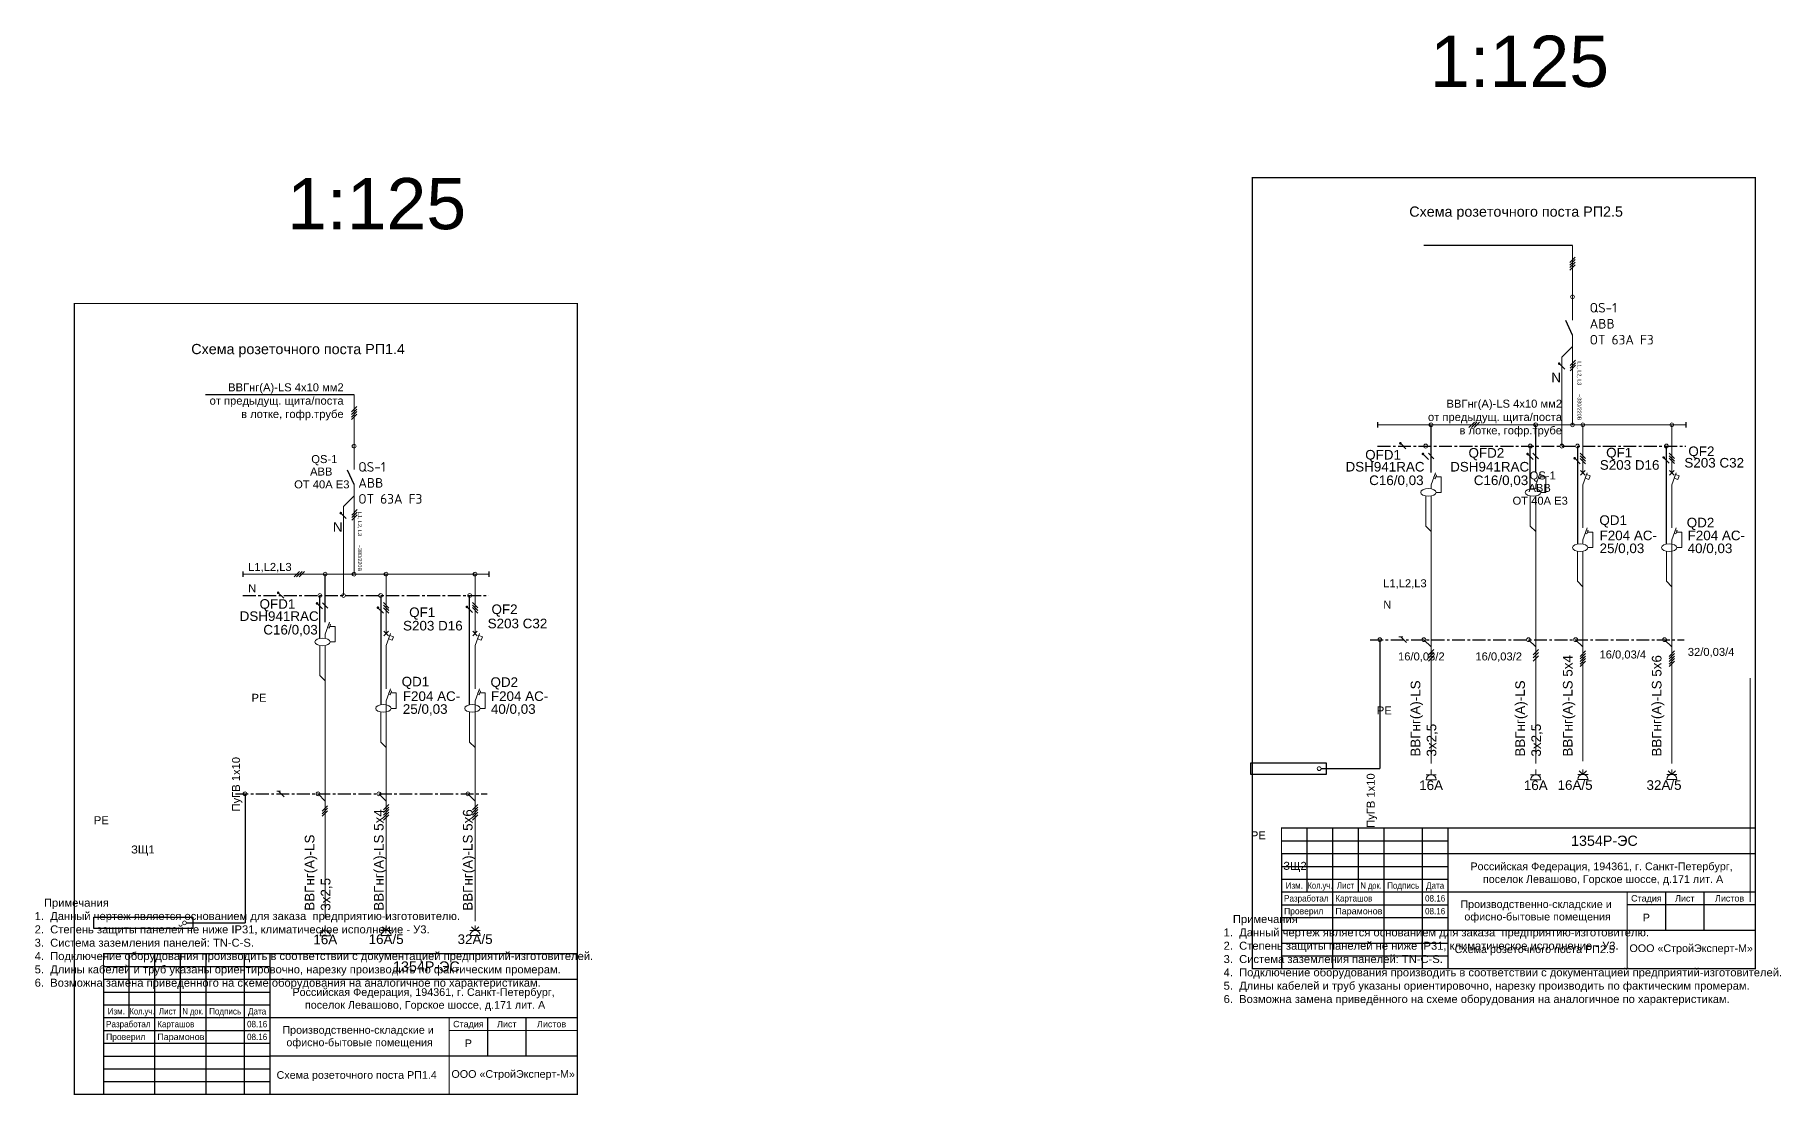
# Model space of a CAD drawing. Header units: millimetres. Extents: x -7047 to 653546, y -441812 to -147059.
# Drawn here: x 354991 to 423189, y -233024 to -191595 of the extents above; entities that cross this region are included whole.
import ezdxf
from ezdxf.enums import TextEntityAlignment as Align

# ---------------------------------------------------------------- set-up
doc = ezdxf.new("R2010")
doc.units = ezdxf.units.MM
doc.linetypes.add('CENTERX2', pattern=[4, 2.5, -0.5, 0.5, -0.5])
for name, color, linetype in [('$TEXT', 250, 'Continuous'), ('$ФОРМАТКА', 7, 'Continuous'), ('4Text', 5, 'Continuous'), ('Пров', 7, 'Continuous')]:
    doc.layers.add(name, color=color, linetype=linetype)
for name, color, linetype, lineweight in [('$Оbорудование', 173, 'Continuous', 20), ('TONK', 7, 'Continuous', 30), ('Линии контура', 5, 'Continuous', 60), ('ЭОМ_схема_т', 7, 'Continuous', 25)]:
    doc.layers.add(name, color=color, linetype=linetype, lineweight=lineweight)
doc.styles.add('Arial', font='arial.ttf', dxfattribs={"height": 3.5})
doc.styles.add('Arial-0', font='arial.ttf')
doc.styles.add('ESKD', font='arial.ttf', dxfattribs={"width": 0.8, "height": 3})
doc.styles.add('GOST_B', font='isocpeur.ttf', dxfattribs={"height": 2.5})
doc.styles.add('Анно2.0', font='arial.ttf', dxfattribs={"height": 2})
doc.styles.add('Аннот2.5', font='arial.ttf', dxfattribs={"height": 2.5})

msp = doc.modelspace()

# ---------------------------------------------------------------- linework, layer by layer
at = {"layer": '$Оbорудование', "color": 0, "linetype": 'ByBlock'}
msp.add_line((415446.5, -211332.1), (415446.5, -211491.6), dxfattribs=at)
at = {"layer": '$ФОРМАТКА', "linetype": 'Continuous', "const_width": 50}
for points in [[(402540.5, -228084.7), (422178, -228084.7), (422178, -197175.9), (402540.5, -197175.9)], [(356532.1, -232999), (376169.7, -232999), (376169.7, -202090.1), (356532.1, -202090.1)]]:
    msp.add_lwpolyline(points, close=True, dxfattribs=at)
at = {"layer": '$ФОРМАТКА'}
for points in [[(422178, -228084.7, 50, 50, 0), (403678, -228084.7, 50, 50, 0), (403678, -222584.7, 50, 50, 0), (422178, -222584.7, 50, 50, 0)], [(376169.7, -232999, 50, 50, 0), (357669.7, -232999, 50, 50, 0), (357669.7, -227499, 50, 50, 0), (376169.7, -227499, 50, 50, 0)]]:
    msp.add_lwpolyline(points, format="xyseb", close=True, dxfattribs=at)
at = {"layer": '$ФОРМАТКА', "const_width": 50}
for points in [[(404678, -225084.7), (404678, -222584.7)], [(405678, -228084.7), (405678, -222584.7)], [(406678, -225084.7), (406678, -222584.7)], [(407678, -228084.7), (407678, -222584.7)], [(409178, -228084.7), (409178, -222584.7)], [(410178, -228084.7), (410178, -222584.7)], [(410178, -223584.7), (422178, -223584.7)], [(403678, -225084.7), (422178, -225084.7)], [(417178, -228084.7), (417178, -225084.7)], [(417178, -225584.7), (422178, -225584.7)], [(418678, -226584.7), (418678, -225084.7)], [(420178, -226584.7), (420178, -225084.7)], [(410178, -226584.7), (422178, -226584.7)], [(358669.7, -229999), (358669.7, -227499)], [(359669.7, -232999), (359669.7, -227499)], [(360669.7, -229999), (360669.7, -227499)], [(361669.7, -232999), (361669.7, -227499)], [(363169.7, -232999), (363169.7, -227499)], [(364169.7, -232999), (364169.7, -227499)], [(364169.7, -228499), (376169.7, -228499)], [(357669.7, -229999), (376169.7, -229999)], [(371169.7, -232999), (371169.7, -229999)], [(371169.7, -230499), (376169.7, -230499)], [(372669.7, -231499), (372669.7, -229999)], [(374169.7, -231499), (374169.7, -229999)], [(364169.7, -231499), (376169.7, -231499)]]:
    msp.add_lwpolyline(points, dxfattribs=at)
at = {"layer": '$ФОРМАТКА'}
for points in [[(403678, -223084.7), (410178, -223084.7)], [(403678, -223584.7), (403678, -228084.7)], [(403678, -223584.7), (410178, -223584.7)], [(403678, -223584.7), (403678, -228084.7)], [(403678, -224084.7), (410178, -224084.7)], [(403678, -224584.7), (410178, -224584.7)], [(403678, -225584.7), (410178, -225584.7)], [(404678, -225084.7), (404678, -225084.7)], [(406678, -225084.7), (406678, -225084.7)], [(403678, -226084.7), (410178, -226084.7)], [(403678, -226584.7), (410178, -226584.7)], [(403678, -227084.7), (410178, -227084.7)], [(403678, -227584.7), (410178, -227584.7)], [(357669.7, -227999), (364169.7, -227999)], [(357669.7, -228499), (357669.7, -232999)], [(357669.7, -228499), (364169.7, -228499)], [(357669.7, -228499), (357669.7, -232999)], [(357669.7, -228999), (364169.7, -228999)], [(357669.7, -229499), (364169.7, -229499)], [(357669.7, -230499), (364169.7, -230499)], [(358669.7, -229999), (358669.7, -229999)], [(360669.7, -229999), (360669.7, -229999)], [(357669.7, -230999), (364169.7, -230999)], [(357669.7, -231499), (364169.7, -231499)], [(357669.7, -231999), (364169.7, -231999)], [(357669.7, -232499), (364169.7, -232499)]]:
    msp.add_lwpolyline(points, dxfattribs=at)
at = {"color": 7}
for p, q in [((415041.4, -199825.8), (409236.3, -199825.8)), ((415041.4, -203322.8), (414782.5, -202758.7)), ((367456.3, -205665), (361651.3, -205665)), ((407432.9, -206726.3), (407432.9, -206934.7)), ((409518.8, -208699), (409518.8, -206830.5)), ((413605.1, -208699), (413605.1, -206830.5)), ((419462.6, -206726.1), (419462.6, -206934.5)), ((413394.8, -209333.7), (413394.8, -207662.7)), ((418709.9, -211491.6), (418710.2, -207662.7)), ((367456.3, -209162), (367197.5, -208597.9)), ((363115.3, -212565.5), (363115.3, -212773.9)), ((366328.7, -214538.2), (366328.7, -212669.7)), ((372722.4, -212565.4), (372722.4, -212773.8)), ((366118.3, -215172.9), (366118.3, -213501.9)), ((371969.9, -217772.3), (371970, -213501.9))]:
    msp.add_line(p, q, dxfattribs=at)
at = {"color": 7, "linetype": 'CENTERX2', "ltscale": 200}
for p, q in [((407432.9, -207662.7), (419462.6, -207662.5)), ((363115.3, -213501.9), (372722.4, -213501.8)), ((407141.6, -215229.9), (419397.5, -215229.8)), ((362824, -221253.9), (372657.3, -221253.8))]:
    msp.add_line(p, q, dxfattribs=at)
at = {"color": 7, "const_width": 50}
for points in [[(414495.5, -204440.9, 1), (414545.5, -204440.9, 1)], [(408295.7, -207553.9, 1), (408345.7, -207553.9, 1)], [(409174.6, -207969.5, 1), (409224.6, -207969.5, 1)], [(413261, -207969.5, 1), (413311, -207969.5, 1)], [(415102.4, -208138.8, 1), (415152.4, -208138.8, 1)], [(418576.4, -208107.5, 1), (418626.4, -208107.5, 1)], [(366910.4, -210280.2, 1), (366960.4, -210280.2, 1)], [(364463.6, -213393.1, 1), (364513.6, -213393.1, 1)], [(365984.5, -213808.7, 1), (366034.5, -213808.7, 1)], [(368362.2, -213978.1, 1), (368412.2, -213978.1, 1)], [(371836.2, -213946.7, 1), (371886.2, -213946.7, 1)]]:
    msp.add_lwpolyline(points, format="xyb", close=True, dxfattribs=at)
at = {"color": 7}
for points in [[(414520.5, -204440.9), (414738.1, -204658.5)], [(408320.7, -207553.9), (408538.3, -207771.5)], [(409199.6, -207969.5), (409417.2, -208187.1)], [(413286, -207969.5), (413503.6, -208187.1)], [(415236.2, -207662.7), (415233.8, -211492.1)], [(415127.4, -208138.8), (415345, -208356.4)], [(415358.1, -208792.7), (415534.9, -208615.9)], [(415534.9, -208792.7), (415358.1, -208615.9)], [(418601.4, -208107.5), (418819, -208325.1)], [(418832.2, -208792.7), (419008.9, -208615.9)], [(419008.9, -208792.7), (418832.2, -208615.9)], [(366935.4, -210280.2), (367153, -210497.8)], [(364488.6, -213393.1), (364706.2, -213610.7)], [(366009.5, -213808.7), (366227.1, -214026.3)], [(368387.2, -213978.1), (368604.8, -214195.7)], [(368496, -213501.9), (368501, -217771.3)], [(371861.2, -213946.7), (372078.8, -214164.3)], [(368618, -215073.3), (368794.7, -214896.5)], [(368794.7, -215073.3), (368618, -214896.5)], [(372092, -215073.3), (372268.7, -214896.5)], [(372268.7, -215073.3), (372092, -214896.5)], [(407515.4, -215229.9), (407515.4, -220266.8)], [(408339.6, -215121.1), (408557.2, -215338.7)], [(405224.5, -220266.8), (407515.4, -220266.8)], [(363197.8, -221253.9), (363197.8, -226290.8)], [(364507.4, -221145.1), (364725, -221362.7)], [(360906.9, -226290.8), (363197.8, -226290.8)]]:
    msp.add_lwpolyline(points, dxfattribs=at)
for points in [[(402475.1, -220040.9), (405424.7, -220040.9), (405424.7, -220492.6), (402475.1, -220492.6)], [(357292.1, -226064.9), (361154.8, -226064.9), (361154.8, -226516.6), (357292.1, -226516.6)]]:
    msp.add_lwpolyline(points, close=True, dxfattribs=at)
at = {"layer": 'TONK', "color": 7, "lineweight": 20}
for p, q in [((414629.3, -204185.4), (415041.4, -203773.2)), ((414629.3, -207662.6), (414629.3, -204185.4)), ((367044.2, -210024.6), (367456.3, -209612.5)), ((367044.2, -213501.9), (367044.2, -210024.6))]:
    msp.add_line(p, q, dxfattribs=at)
for points in [[(414935.3, -200488.5), (415147.5, -200276.4)], [(414935.3, -200588.5), (415147.5, -200376.4)], [(414935.3, -200688.5), (415147.5, -200476.4)], [(414935.3, -200788.5), (415147.5, -200576.4)], [(414948.3, -204517.3), (415160.5, -204305.1)], [(414948.3, -204617.3), (415160.5, -204405.1)], [(414948.3, -204717.3), (415160.5, -204505.1)], [(367350.3, -206327.8), (367562.4, -206115.7)], [(367350.3, -206427.8), (367562.4, -206215.7)], [(367350.3, -206527.8), (367562.4, -206315.7)], [(367350.3, -206627.8), (367562.4, -206415.7)], [(410998.2, -206936.5), (411210.4, -206724.4)], [(411098.2, -206936.5), (411310.4, -206724.4)], [(411198.2, -206936.5), (411410.4, -206724.4)], [(409412.7, -207943.8), (409624.8, -208155.9)], [(413499.1, -207943.8), (413711.2, -208155.9)], [(415552.6, -208153.8), (415340.5, -207941.7)], [(419026.6, -208149.2), (418814.5, -207937.1)], [(415552.6, -208253.8), (415340.5, -208041.7)], [(415552.6, -208353.8), (415340.5, -208141.7)], [(419026.6, -208249.2), (418814.5, -208037.1)], [(419026.6, -208349.2), (418814.5, -208137.1)], [(409520.5, -211001.5), (409308.4, -210789.4), (409308.4, -209614.6)], [(413606.9, -211001.5), (413394.8, -210789.4), (413394.8, -209614.6)], [(367363.3, -210356.5), (367575.4, -210144.4)], [(367363.3, -210456.5), (367575.4, -210244.4)], [(367363.3, -210556.5), (367575.4, -210344.4)], [(415448.3, -213159.5), (415236.2, -212947.3), (415236.2, -211772.6)], [(418922.3, -213159.5), (418710.2, -212947.3), (418710.2, -211772.6)], [(365111.1, -212775.7), (365323.2, -212563.6)], [(365211.1, -212775.7), (365423.2, -212563.6)], [(365311.1, -212775.7), (365523.2, -212563.6)], [(366222.6, -213783), (366434.7, -213995.2)], [(368812.4, -213993), (368600.3, -213780.9)], [(368812.4, -214093), (368600.3, -213880.9)], [(368812.4, -214193), (368600.3, -213980.9)], [(372286.4, -213988.5), (372074.3, -213776.3)], [(372286.4, -214088.5), (372074.3, -213876.3)], [(372286.4, -214188.5), (372074.3, -213976.3)], [(366330.4, -216840.8), (366118.3, -216628.6), (366118.3, -215453.9)], [(408264.6, -215121.1), (408414.6, -215121.1)], [(409520.5, -215512.8), (409237.7, -215229.9)], [(413606.9, -215512.8), (413324.1, -215229.9)], [(415448.3, -215512.8), (415165.5, -215229.9)], [(418922.3, -215512.8), (418639.5, -215229.9)], [(409414.5, -215817.4), (409626.6, -215605.2)], [(409414.5, -215939), (409626.6, -215726.9)], [(409414.5, -216073.1), (409626.6, -215861)], [(413500.8, -215817.4), (413713, -215605.2)], [(413500.8, -215939), (413713, -215726.9)], [(413500.8, -216073.1), (413713, -215861)], [(415342.2, -215879.7), (415554.4, -215667.6)], [(415342.2, -215979.7), (415554.4, -215767.6)], [(415342.2, -216079.7), (415554.4, -215867.6)], [(415342.2, -216179.7), (415554.4, -215967.6)], [(415342.2, -216279.7), (415554.4, -216067.6)], [(418816.2, -215879.7), (419028.4, -215667.6)], [(418816.2, -215979.7), (419028.4, -215767.6)], [(418816.2, -216079.7), (419028.4, -215867.6)], [(418816.2, -216179.7), (419028.4, -215967.6)], [(418816.2, -216279.7), (419028.4, -216067.6)], [(368708.1, -219440.1), (368496, -219228), (368496, -218053.2)], [(372182.1, -219440.1), (371970, -219228), (371970, -218053.2)], [(409320.9, -220503.5), (409720.9, -220503.5)], [(409320.9, -220703.5), (409720.9, -220703.5)], [(409520.9, -220503.5), (409520.9, -220303.5)], [(413407.2, -220503.4), (413807.2, -220503.4)], [(413407.2, -220703.4), (413807.2, -220703.4)], [(413607.2, -220503.4), (413607.2, -220303.4)], [(415248.3, -220495.3), (415648.3, -220495.3)], [(415248.3, -220695.3), (415648.3, -220695.3)], [(415306.9, -220353.9), (415448.3, -220495.3)], [(415448.3, -220495.3), (415448.3, -220295.3)], [(415589.7, -220353.9), (415448.3, -220495.3)], [(418722.3, -220495.3), (419122.3, -220495.3)], [(418722.3, -220695.3), (419122.3, -220695.3)], [(418780.9, -220353.9), (418922.3, -220495.3)], [(418922.3, -220495.3), (418922.3, -220295.3)], [(419063.7, -220353.9), (418922.3, -220495.3)], [(364432.4, -221145.1), (364582.4, -221145.1)], [(366330.4, -221536.7), (366047.6, -221253.9)], [(368708.2, -221536.7), (368425.3, -221253.8)], [(372182.1, -221536.7), (371899.3, -221253.9)], [(366208.4, -221927.9), (366420.5, -221715.7)], [(366208.4, -222027.9), (366420.5, -221815.7)], [(366208.4, -222127.9), (366420.5, -221915.7)], [(368602.1, -221879.6), (368814.2, -221667.5)], [(368602.1, -221979.6), (368814.2, -221767.5)], [(368602.1, -222079.6), (368814.2, -221867.5)], [(368602.1, -222179.6), (368814.2, -221967.5)], [(368602.1, -222279.6), (368814.2, -222067.5)], [(372076.1, -221879.6), (372288.2, -221667.5)], [(372076.1, -221979.6), (372288.2, -221767.5)], [(372076.1, -222079.6), (372288.2, -221867.5)], [(372076.1, -222179.6), (372288.2, -221967.5)], [(372076.1, -222279.6), (372288.2, -222067.5)], [(366330.8, -226600.8), (366330.8, -226400.8)], [(368708.1, -226592.6), (368708.1, -226392.6)], [(372182.1, -226592.6), (372182.1, -226392.6)], [(366130.8, -226600.8), (366530.8, -226600.8)], [(366130.8, -226800.8), (366530.8, -226800.8)], [(368508.1, -226592.6), (368908.1, -226592.6)], [(368508.1, -226792.6), (368908.1, -226792.6)], [(368566.7, -226451.2), (368708.1, -226592.6)], [(368849.5, -226451.2), (368708.1, -226592.6)], [(371982.1, -226592.6), (372382.1, -226592.6)], [(371982.1, -226792.6), (372382.1, -226792.6)], [(372040.7, -226451.2), (372182.1, -226592.6)], [(372323.5, -226451.2), (372182.1, -226592.6)]]:
    msp.add_lwpolyline(points, dxfattribs=at)
for centre in [(409520.9, -220703.5), (413607.2, -220703.4), (415448.3, -220695.3), (418922.3, -220695.3), (366330.8, -226800.8), (368708.1, -226792.6), (372182.1, -226792.6)]:
    msp.add_arc(centre, 200, 0, 180, dxfattribs=at)
at = {"layer": 'Линии контура', "color": 7, "lineweight": 20}
for p, q in [((409518.8, -209333.7), (409518.8, -209174.2)), ((413605.1, -209333.7), (413605.1, -209174.1)), ((418920.5, -211491.6), (418920.5, -211332.1)), ((366328.7, -215172.9), (366328.7, -215013.4))]:
    msp.add_line(p, q, dxfattribs=at)
for points in [[(415041.4, -199825.8), (415041.4, -202736.3)], [(415041.4, -203322.8), (415041.4, -206830.4)], [(367456.3, -205665), (367456.3, -208575.6)], [(407432.9, -206830.5), (419462.6, -206830.3)], [(415446.5, -206830.5), (415446.5, -208704.3)], [(418920.5, -206830.5), (418920.5, -208704.3)], [(367456.3, -209162), (367456.3, -212669.6)], [(409518.8, -209174.2), (409689.8, -208704.3)], [(409704.2, -208869.2), (409913.6, -208869.2), (409913.6, -209474.2), (409713.6, -209474.2)], [(413605.1, -209174.1), (413776.1, -208704.3)], [(413790.6, -208869.2), (414000, -208869.2), (414000, -209474.1), (413800, -209474.1)], [(415448.3, -209172.9), (415617.5, -208707.9)], [(415448.3, -209172.9), (415448.3, -210862.2)], [(418922.3, -209172.9), (419091.6, -208707.9)], [(418922.3, -209172.9), (418922.3, -210862.2)], [(409520.5, -209614.3), (409520.5, -220068.4)], [(413606.9, -209614.3), (413606.9, -220068.4)], [(415446.5, -211332.1), (415617.5, -210862.2)], [(415448.3, -211332.1), (415448.3, -211491.9)], [(415632, -211027.1), (415841.4, -211027.1), (415841.4, -211632.1), (415641.4, -211632.1)], [(418920.5, -211332.1), (419091.6, -210862.2)], [(418922.3, -211327.2), (418922.3, -220068.4)], [(418922.3, -211327.2), (418922.3, -220068.4)], [(418922.3, -211332.1), (418922.3, -211491.9)], [(418922.3, -211332.1), (418922.3, -211491.9)], [(419106, -211027.1), (419315.4, -211027.1), (419315.4, -211632.1), (419115.4, -211632.1)], [(415451.5, -211771.6), (415448.3, -219972.5)], [(363115.3, -212669.7), (372722.4, -212669.6)], [(368706.3, -212669.7), (368706.3, -214984.9)], [(372180.4, -212669.7), (372180.4, -214984.9)], [(366328.7, -215013.4), (366499.7, -214543.5)], [(366514.1, -214708.4), (366723.5, -214708.4), (366723.5, -215313.4), (366523.5, -215313.4)], [(366330.4, -215453.5), (366330.4, -226123.6)], [(368708.1, -215453.5), (368877.4, -214988.6)], [(368708.1, -215453.5), (368708.1, -217142.9)], [(372182.1, -215453.5), (372351.4, -214988.6)], [(372182.1, -215453.5), (372182.1, -217142.9)], [(372182.1, -215453.5), (372182.1, -217142.9)], [(421976.2, -216735.4), (421976.2, -225476.6)], [(368706.3, -217612.7), (368877.4, -217142.9)], [(368891.8, -217307.8), (369101.2, -217307.8), (369101.2, -217912.7), (368901.2, -217912.7)], [(372180.4, -217612.7), (372351.4, -217142.9)], [(372182.1, -216960.5), (372182.1, -217142.9)], [(372365.8, -217307.8), (372575.2, -217307.8), (372575.2, -217912.7), (372375.2, -217912.7)], [(368708.1, -217612.7), (368708.1, -226163.4)], [(372182.1, -217607.9), (372182.1, -226223.2)], [(372182.1, -217607.9), (372182.1, -226223.2)]]:
    msp.add_lwpolyline(points, dxfattribs=at)
for points in [[(409664.1, -208774.8), (409729.9, -208798.7), (409678.6, -208939.7), (409612.8, -208915.7)], [(413750.5, -208774.8), (413816.3, -208798.7), (413765, -208939.7), (413699.2, -208915.7)], [(415588.8, -208778.4), (415736.9, -208831.3), (415685.6, -208972.3), (415537.5, -208919.3)], [(419062.8, -208778.4), (419210.9, -208831.3), (419159.6, -208972.3), (419011.5, -208919.3)], [(415588.8, -210932.7), (415654.6, -210956.7), (415603.3, -211097.6), (415537.5, -211073.7)], [(419065.9, -210932.7), (419131.7, -210956.7), (419080.4, -211097.6), (419014.6, -211073.7)], [(366474, -214614), (366539.8, -214638), (366488.5, -214778.9), (366422.7, -214755)], [(368848.6, -215059), (368996.7, -215111.9), (368945.4, -215252.9), (368797.3, -215200)], [(372322.6, -215059), (372470.7, -215111.9), (372419.4, -215252.9), (372271.3, -215200)], [(368848.6, -217213.4), (368914.4, -217237.3), (368863.1, -217378.2), (368797.3, -217354.3)], [(372325.7, -217213.4), (372391.5, -217237.3), (372340.2, -217378.2), (372274.4, -217354.3)]]:
    msp.add_lwpolyline(points, close=True, dxfattribs=at)
for centre in [(415041.4, -201828.7), (409518.8, -206830.5), (413605.1, -206830.5), (415041.4, -206830.5), (415446.5, -206830.5), (418920.5, -206830.5), (367456.3, -207667.9), (409308.4, -207662.7), (413394.8, -207662.7), (414629.3, -207662.7), (415236.2, -207662.7), (418710.2, -207662.7), (366328.7, -212669.7), (367456.3, -212669.7), (368706.3, -212669.7), (372180.4, -212669.7), (366118.3, -213501.9), (367044.2, -213501.9), (368496, -213501.9), (371970, -213501.9), (407515.4, -215229.9), (409237.7, -215229.9), (413324.1, -215229.9), (415165.5, -215229.9), (418639.5, -215229.9), (405149.5, -220266.8), (363197.8, -221253.9), (366047.6, -221253.9), (368425.3, -221253.8), (371899.3, -221253.9), (360831.9, -226290.8), (360831.9, -226290.8)]:
    msp.add_circle(centre, 75, dxfattribs=at)
for centre in [(409413.6, -209474.2), (413500, -209474.1), (415341.4, -211632.1), (418815.4, -211632.1), (366223.5, -215313.4), (368601.2, -217912.7), (372075.2, -217912.7)]:
    msp.add_ellipse(centre, major_axis=(300, 0), ratio=0.5, dxfattribs=at)

# ---------------------------------------------------------------- texts
at = {"layer": '$TEXT', "color": 0, "style": 'Arial'}
for s, p in [('Российская Федерация, 194361, г. Санкт-Петербург,', (416178, -224084.7)), (' поселок Левашово, Горское шоссе, д.171 лит. А', (416178, -224584.7)), ('Производственно-складские и ', (413678, -225563.4)), ('офисно-бытовые помещения', (413678, -226050)), ('Российская Федерация, 194361, г. Санкт-Петербург,', (370169.7, -228999)), (' поселок Левашово, Горское шоссе, д.171 лит. А', (370169.7, -229499)), ('Производственно-складские и ', (367669.7, -230477.6)), ('офисно-бытовые помещения', (367669.7, -230964.2))]:
    msp.add_text(s, height=300, dxfattribs=at).set_placement(p, align=Align.MIDDLE_CENTER)
at = {"layer": '$TEXT', "color": 0, "ltscale": 5, "style": 'Arial'}
for s, p in [('Схема розеточного поста РП2.5', (413566.1, -227324.2)), ('Схема розеточного поста РП1.4', (367557.7, -232238.4))]:
    msp.add_text(s, height=300, dxfattribs=at).set_placement(p, align=Align.MIDDLE_CENTER)
at = {"layer": '$Оbорудование', "color": 0, "linetype": 'ByBlock', "char_height": 375, "attachment_point": 1, "style": 'GOST_B'}
for insert in [(415713.3, -202068.8), (367620.7, -208287.5)]:
    msp.add_mtext_dynamic_manual_height_columns('QS-1\\PABB\\POT 63A F3', width=3127.189, gutter_width=1875, heights=[0], dxfattribs=dict(at, insert=insert))
at = {"layer": '$ФОРМАТКА', "style": 'Arial'}
for s, height, p in [('1354Р-ЭС', 400, (416288.2, -223084.7)), ('Стадия', 250, (417928, -225334.7)), ('Лист', 250, (419428, -225334.7)), ('Листов', 250, (421178, -225334.7)), ('Р', 300, (417928, -226084.7)), ('ООО «СтройЭксперт-М»', 300, (419678, -227284.7)), ('1354Р-ЭС', 400, (370279.8, -227999)), ('Стадия', 250, (371919.7, -230249)), ('Лист', 250, (373419.7, -230249)), ('Листов', 250, (375169.7, -230249)), ('Р', 300, (371919.7, -230999)), ('ООО «СтройЭксперт-М»', 300, (373669.7, -232199))]:
    msp.add_text(s, height=height, dxfattribs=at).set_placement(p, align=Align.MIDDLE_CENTER)
for s, width, p in [('Изм.', 0.9, (404178, -224834.7)), ('Кол.уч.', 0.7, (405178, -224834.7)), ('Лист', 0.9, (406178, -224834.7)), ('N док.', 0.8, (407178, -224834.7)), ('Подпись', 0.9, (408428, -224834.7)), ('Дата', 0.9, (409678, -224834.7)), ('08.16', 0.9, (409678, -225334.7)), ('08.16', 0.9, (409678, -225834.7)), ('Изм.', 0.9, (358169.7, -229749)), ('Кол.уч.', 0.7, (359169.7, -229749)), ('Лист', 0.9, (360169.7, -229749)), ('N док.', 0.8, (361169.7, -229749)), ('Подпись', 0.9, (362419.7, -229749)), ('Дата', 0.9, (363669.7, -229749)), ('08.16', 0.9, (363669.7, -230249)), ('08.16', 0.9, (363669.7, -230749))]:
    msp.add_text(s, height=250, dxfattribs=dict(at, width=width)).set_placement(p, align=Align.MIDDLE_CENTER)
at = {"layer": '$ФОРМАТКА', "ltscale": 5, "style": 'Arial'}
for s, width, p in [('Разработал', 0.9, (403778, -225334.7)), ('Проверил', 0.95, (403778, -225834.7)), ('Карташов', 0.9, (405778, -225334.7)), ('Разработал', 0.9, (357769.7, -230249)), ('Карташов', 0.9, (359769.7, -230249)), ('Проверил', 0.95, (357769.7, -230749))]:
    msp.add_text(s, height=250, dxfattribs=dict(at, width=width)).set_placement(p, align=Align.MIDDLE_LEFT)
for p in [(405778, -225834.7), (359769.7, -230749)]:
    msp.add_text('Парамонов', height=250, dxfattribs=at).set_placement(p, align=Align.MIDDLE_LEFT)
at = {"layer": '4Text', "color": 7, "linetype": 'Continuous', "style": 'ESKD'}
for s, p in [('L1, L2, L3', (415313.9, -204351.7)), ('~380/220В        ', (415313.9, -205635)), ('L1, L2, L3', (367681.1, -210240.4)), ('~380/220В        ', (367681.1, -211523.7))]:
    msp.add_text(s, height=150, rotation=270, dxfattribs=at).set_placement(p, align=Align.MIDDLE_LEFT)
at = {"layer": 'TONK', "color": 7, "lineweight": 20, "char_height": 400, "attachment_point": 5, "style": 'Анно2.0'}
for s, insert, width in [('Схема розеточного поста РП2.5', (412839.5, -198559.8), 10566.214), ('Схема розеточного поста РП1.4', (365269, -203930.5), 13228.579)]:
    msp.add_mtext(s, dxfattribs=dict(at, insert=insert, width=width))
at = {"layer": 'Пров', "color": 7, "lineweight": 20, "style": 'Аннот2.5'}
for s, height, p in [('N', 375, (414214.7, -205172.3)), ('QFD1', 375, (406946.5, -208188.5)), ('QFD2', 375, (410980.9, -208114.6)), ('QF1', 375, (416356.4, -208106)), ('QF2', 375, (419568, -208053.3)), ('АВВ', 312.5, (365737.3, -208814.9)), ('QS-1', 312.5, (365784, -208327.2)), ('DSH941RAC', 375, (406177.8, -208656.4)), ('DSH941RAC', 375, (410264.2, -208656.4)), ('QS-1', 312.5, (413369.1, -208965.7)), ('S203 D16', 375, (416108.7, -208587.8)), ('S203 C32', 375, (419412.8, -208501)), ('ОТ 40А E3', 312.5, (365115.8, -209314.8)), ('C16/0,03', 375, (407100.9, -209186.7)), ('C16/0,03', 375, (411187.3, -209186.7)), ('АВВ', 312.5, (413322.4, -209453.4)), ('ОТ 40А E3', 312.5, (412700.9, -209953.3)), ('N', 375, (366629.7, -211011.6)), ('QD1', 375, (416092.4, -210743.2)), ('QD2', 375, (419504.6, -210838.3)), ('F204 AC-', 375, (416099.6, -211341.7)), ('F204 AC-', 375, (416099.6, -211341.7)), ('F204 AC-', 375, (419539, -211341.7)), ('F204 AC-', 375, (419539, -211341.7)), ('25/0,03', 375, (416099.6, -211845.2)), ('40/0,03', 375, (419539, -211845.2)), ('L1,L2,L3', 312.5, (363317.9, -212540.7)), ('N', 312.5, (363319.5, -213375.7)), ('L1,L2,L3', 312.5, (407648.3, -213179.3)), ('DSH941RAC', 375, (362987.7, -214495.6)), ('QFD1', 375, (363763.3, -214019.6)), ('QF1', 375, (369607.1, -214343.8)), ('QF2', 375, (372822.5, -214226.5)), ('N', 312.5, (407651.4, -214014.3)), ('C16/0,03', 375, (363910.8, -215025.9)), ('S203 D16', 375, (369368.5, -214868.4)), ('S203 C32', 375, (372672.7, -214781.6)), ('16/0,03/2', 312.5, (408228.5, -216038.3)), ('16/0,03/2', 312.5, (411249.3, -216038.3)), ('16/0,03/4', 312.5, (416097.7, -215962.1)), ('32/0,03/4', 312.5, (419546.5, -215861.9)), ('QD1', 375, (369313.6, -217053.2)), ('QD2', 375, (372783.4, -217072.7)), ('PE', 312.5, (363451.3, -217655.7)), ('F204 AC-', 375, (369359.4, -217622.4)), ('F204 AC-', 375, (369359.4, -217622.4)), ('F204 AC-', 375, (372798.8, -217622.4)), ('F204 AC-', 375, (372798.8, -217622.4)), ('25/0,03', 375, (369359.4, -218125.9)), ('40/0,03', 375, (372798.8, -218125.9)), ('PE', 312.5, (407401.1, -218149.7)), ('РЕ', 312.5, (357292.6, -222438.2)), ('РЕ', 312.5, (402483.3, -223029.7))]:
    msp.add_text(s, height=height, dxfattribs=at).set_placement(p)
for s, p in [('16А', (409520.9, -220916.7)), ('16А', (413607.2, -220916.7)), ('16А/5', (415143.8, -220908.5)), ('32А/5', (418617.9, -220908.5)), ('16А', (366330.8, -226940.7)), ('16А/5', (368708.1, -226932.5)), ('32А/5', (372182.1, -226932.5))]:
    msp.add_text(s, height=375, dxfattribs=at).set_placement(p, align=Align.MIDDLE_CENTER)
for s, p in [('ЗЩ1', (359206.6, -223469.8)), ('ЗЩ2', (404203.4, -224108.3))]:
    msp.add_text(s, height=312.5, dxfattribs=at).set_placement(p, align=Align.MIDDLE)
at = {"layer": 'Пров', "color": 7, "lineweight": 20, "char_height": 312.5, "style": 'Аннот2.5'}
for s, insert, width, attachment_point in [('{\\C7;ВВГнг(A)-LS} 4х10 мм2\\Pот предыдущ. щита/поста\\Pв лотке, гофр.трубе', (367048.4, -205934.7), 5392.256, 6), ('{\\C7;ВВГнг(A)-LS} 4х10 мм2\\Pот предыдущ. щита/поста\\Pв лотке, гофр.трубе', (414633.4, -206573.2), 5392.256, 6), ('   {\\C256;Примечания\\P1.  Данный чертеж является основанием для заказа  предприятию-изготовителю.\\P2.  Степень защиты панелей не ниже IP31, климатическое исполнение - У3.  \\P3.  Система заземления панелей: TN-С-S.\\P4.  Подключение оборудования производить в соответствии с документацией предприятий-изготовителей.  \\P5.  Длины кабелей и труб указаны ориентировочно, нарезку производить по фактическим промерам.  \\P6.  Возможна замена приведённого на схеме оборудования на аналогичное по характеристикам.}', (354980.6, -225350.2), 21392.7, 1), ('   {\\C256;Примечания\\P1.  Данный чертеж является основанием для заказа  предприятию-изготовителю.\\P2.  Степень защиты панелей не ниже IP31, климатическое исполнение - У3.  \\P3.  Система заземления панелей: TN-С-S.\\P4.  Подключение оборудования производить в соответствии с документацией предприятий-изготовителей.  \\P5.  Длины кабелей и труб указаны ориентировочно, нарезку производить по фактическим промерам.  \\P6.  Возможна замена приведённого на схеме оборудования на аналогичное по характеристикам.}', (401416.3, -225988.7), 21392.7, 1)]:
    msp.add_mtext(s, dxfattribs=dict(at, insert=insert, width=width, attachment_point=attachment_point))
at = {"layer": 'Пров', "color": 7, "lineweight": 20, "attachment_point": 4, "rotation": 90}
for s, insert, char_height, width, style in [('{\\C7;ВВГнг(A)-LS} 5х4', (414912.4, -219795.8), 375, 3814.518, 'Аннот2.5'), ('{\\C7;ВВГнг(A)-LS} 5х6', (418386.4, -219795.8), 375, 3814.518, 'Анно2.0'), ('{\\C7;ВВГнг(A)-LS} 3х2,5', (409256.7, -219795.8), 375, 3814.518, 'Аннот2.5'), ('{\\C7;ВВГнг(A)-LS} 3х2,5', (413343.1, -219795.8), 375, 3814.518, 'Аннот2.5'), ('ПуГВ 1х10', (362890.6, -221940.2), 312.5, 3178.765, 'Аннот2.5'), ('ПуГВ 1х10', (407208.3, -222578.7), 312.5, 3178.765, 'Аннот2.5'), ('{\\C7;ВВГнг(A)-LS} 5х4', (368476.7, -225819.8), 375, 3814.518, 'Аннот2.5'), ('{\\C7;ВВГнг(A)-LS} 5х6', (371950.7, -225819.8), 375, 3814.518, 'Анно2.0'), ('{\\C7;ВВГнг(A)-LS} 3х2,5', (366066.6, -225819.8), 375, 3814.518, 'Аннот2.5')]:
    msp.add_mtext(s, dxfattribs=dict(at, insert=insert, char_height=char_height, width=width, style=style))
at = {"layer": 'ЭОМ_схема_т', "color": 7, "transparency": 16777216, "char_height": 2000, "width": 3831.579, "attachment_point": 5, "style": 'Arial-0'}
for insert in [(412974.2, -192638.9), (368336.4, -198202.6)]:
    msp.add_mtext('1:125', dxfattribs=dict(at, insert=insert))

doc.saveas('drawing.dxf')
